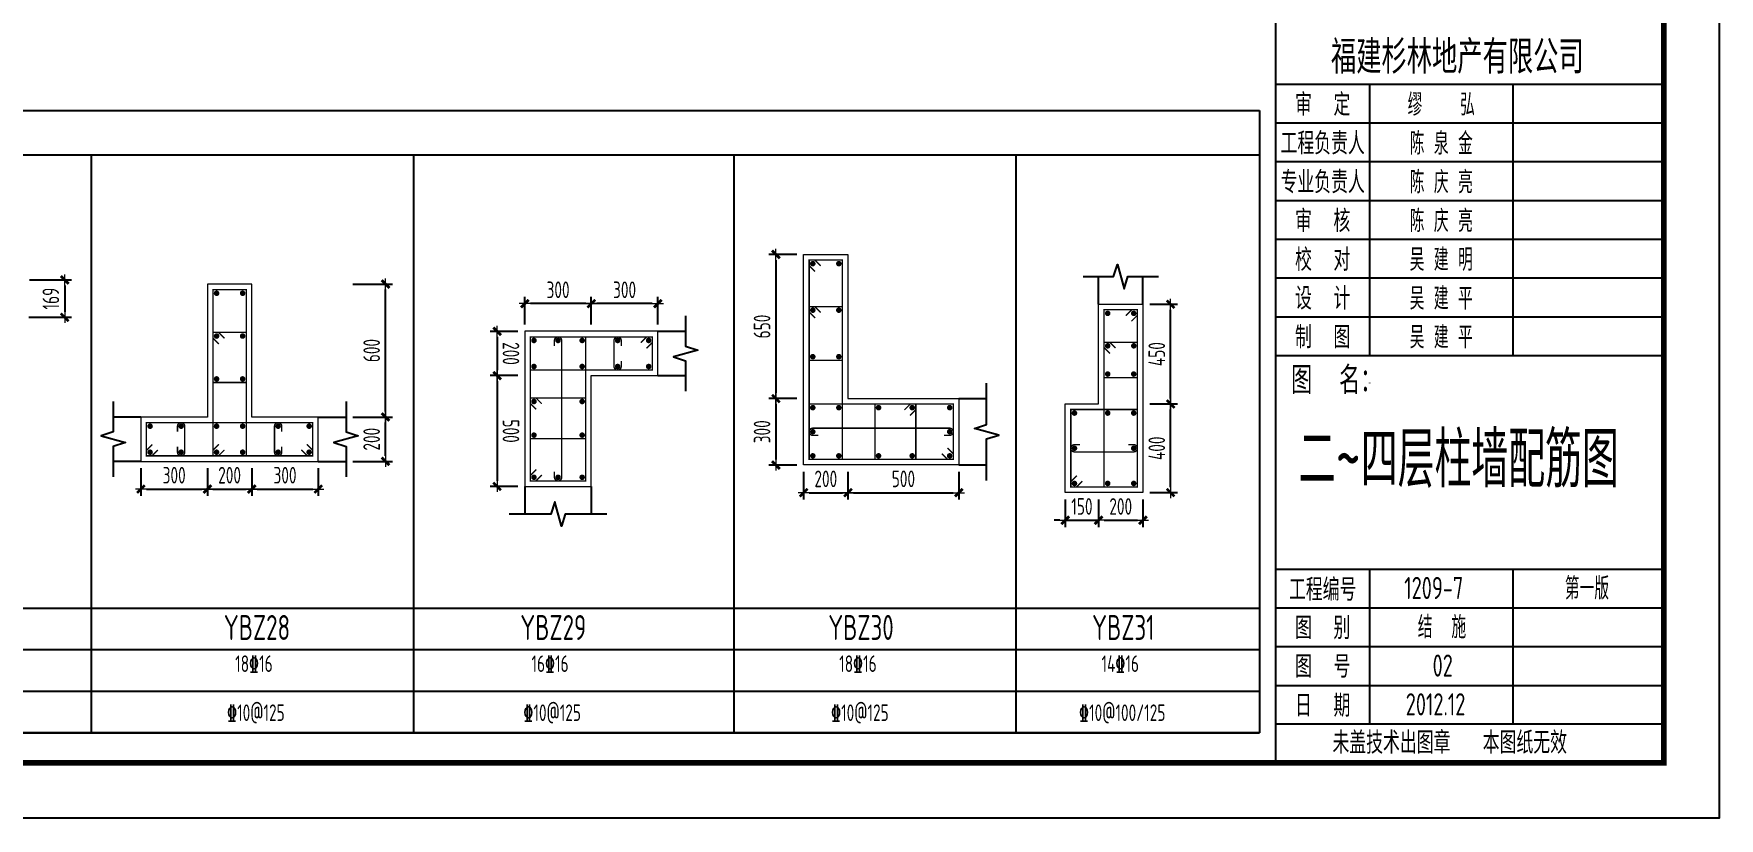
# Model space of a CAD drawing. Extents: x -144902 to 588294, y -160863 to 65494.
# Drawn here: x 33291 to 63700, y -75191 to -61027 of the extents above; entities that cross this region are included whole.
import ezdxf
from ezdxf.enums import TextEntityAlignment as Align

# ---------------------------------------------------------------- set-up
doc = ezdxf.new("R2010")
doc.units = 0
doc.header["$LTSCALE"] = 100
doc.layers.get('0').update_dxf_attribs({"linetype": 'CONTINUOUS'})
doc.layers.get('Defpoints').update_dxf_attribs({"linetype": 'CONTINUOUS'})
for name, color, linetype in [('1508', 2, 'CONTINUOUS'), ('PUB_TITLE', 4, 'CONTINUOUS'), ('TAB', 7, 'CONTINUOUS'), ('TEXT', 7, 'CONTINUOUS'), ('THIN', 7, 'CONTINUOUS'), ('tk', 7, 'CONTINUOUS')]:
    doc.layers.add(name, color=color, linetype=linetype)
for name, color, linetype, lineweight in [('REIN', 6, 'CONTINUOUS', 18), ('Z-柱大样外框', 7, 'ByLayer', 18), ('Z-详图标注', 3, 'CONTINUOUS', 18)]:
    doc.layers.add(name, color=color, linetype=linetype, lineweight=lineweight)
doc.styles.add('HZTXT2', font='tssdeng.shx', dxfattribs={"width": 0.7, "bigfont": 'tssdchn.shx'})
doc.styles.get("Standard").update_dxf_attribs({"font": 'tssdeng.shx', "width": 0.7, "bigfont": 'tssdchn.shx'})
doc.styles.add('TCCAD_Dimension', font='Tssdeng.shx', dxfattribs={"width": 0.7, "bigfont": 'tssdchn.shx'})
doc.dimstyles.new('TCCAD_25_100', dxfattribs={"dimtxt": 300, "dimasz": 100, "dimexe": 125, "dimexo": 125, "dimgap": 100, "dimtad": 1, "dimdec": 0, "dimlfac": 0.25, "dimzin": 0, "dimdsep": 46, "dimtxsty": 'TCCAD_Dimension', "dimblk": '_TCDBK25_100', "dimcen": 0, "dimclrt": 7, "dimadec": 0, "dimazin": 0, "dimtfac": 1, "dimtdec": 0, "dimtix": 1, "dimtmove": 2, "dimatfit": 3, "dimfxl": 1, "dimtolj": 1, "dimtzin": 0, "dimarcsym": 0})

# ---------------------------------------------------------------- blocks, each defined once
blk = doc.blocks.new('A1tk')
at = {"layer": 'PUB_TITLE'}
for p, q in [((76100, 13254), (83100, 13254)), ((77791, 13254), (77791, 8354)), ((80377, 13254), (80377, 8354)), ((76100, 12554), (83100, 12554)), ((76100, 11854), (83100, 11854)), ((76100, 11154), (83100, 11154)), ((76100, 10454), (83100, 10454)), ((76100, 9754), (83100, 9754)), ((76100, 9054), (83100, 9054)), ((76100, 8354), (83100, 8354)), ((77791, 7859), (77791, 7854)), ((76100, 4500), (83100, 4500)), ((77791, 4500), (77791, 1700)), ((80377, 4500), (80377, 1700)), ((83100, 4500), (83100, 1700)), ((76100, 3800), (83100, 3800)), ((76100, 3100), (83100, 3100)), ((76100, 2400), (83100, 2400)), ((83100, 1700), (76100, 1700))]:
    blk.add_line(p, q, dxfattribs=at)
at = {"layer": 'tk'}
blk.add_line((76100, 1000), (76100, 58400), dxfattribs=at)
at = {"layer": 'tk', "color": 5}
blk.add_lwpolyline([(0, 0), (0, 59400), (84100, 59400), (84100, 0)], close=True, dxfattribs=at)
at = {"layer": 'tk', "const_width": 100}
blk.add_lwpolyline([(2500, 1000), (83100, 1000), (83100, 58400), (2500, 58400)], close=True, dxfattribs=at)
at = {"layer": 'PUB_TITLE', "width": 0.8}
for s, height, p in [('福建杉林地产有限公司', 600, (79374, 13772)), ('审  定', 400, (76945, 12904)), ('工程负责人', 400, (76945, 12204)), ('专业负责人', 400, (76945, 11504)), ('审  核', 400, (76945, 10804)), ('校  对', 400, (76945, 10104)), ('设  计', 400, (76945, 9404)), ('制  图', 400, (76945, 8704)), ('图  名：', 500, (77188, 7934)), ('工程编号', 400, (76945, 4150)), ('图  别', 400, (76945, 3450)), ('图  号', 400, (76945, 2750)), ('未盖技术出图章   本图纸无效', 400, (79237, 1389))]:
    blk.add_text(s, height=height, dxfattribs=at).set_placement(p, align=Align.MIDDLE)
at = {"layer": 'PUB_TITLE', "linetype": 'ByBlock', "width": 0.7}
for s, p in [('缪    弘', (79084, 12904)), ('陈 泉 金', (79084, 12204)), ('陈 庆 亮', (79084, 11504)), ('陈 庆 亮', (79084, 10804)), ('吴 建 明', (79084, 10104)), ('吴 建 平', (79084, 9404)), ('吴 建 平', (79084, 8704))]:
    blk.add_text(s, height=400, dxfattribs=at).set_placement(p, align=Align.MIDDLE)
for s, p in [('1209-7', (78416, 3958)), ('第一版', (81314, 3950)), ('结  施', (78661, 3250)), ('2012.12', (78443, 1858))]:
    blk.add_text(s, height=400, dxfattribs=at).set_placement(p)
at = {"layer": 'PUB_TITLE', "style": 'HZTXT2', "width": 0.8}
blk.add_text('日  期', height=400, dxfattribs=at).set_placement((76945, 2050), align=Align.MIDDLE)
blk = doc.blocks.new('_TCDBK25_100')
blk.add_line((-1, 0), (1, 0))
at = {"const_width": 0.5}
blk.add_lwpolyline([(-0.7, -0.7), (0.7, 0.7)], dxfattribs=at)
blk = doc.blocks.new('*D278')
at = {"layer": 'Defpoints', "color": 0}
for p in [(33090, -65472), (33079, -66147), (33850, -66147)]:
    blk.add_point(p, dxfattribs=at)
at = {"layer": 'Z-详图标注', "color": 0, "lineweight": -2}
for p, q in [((33215, -65472), (33975, -65472)), ((33850, -65572), (33850, -66047)), ((33204, -66147), (33975, -66147))]:
    blk.add_line(p, q, dxfattribs=at)
at = {"layer": 'Z-详图标注', "color": 0, "lineweight": -2, "xscale": 100, "yscale": 100, "zscale": 100}
for p, rotation in [((33850, -65472), 90), ((33850, -66147), 270)]:
    blk.add_blockref('_TCDBK25_100', p, dxfattribs=dict(at, rotation=rotation))
at = {"layer": 'Z-详图标注', "color": 7, "insert": (33600, -65809), "char_height": 300, "attachment_point": 5, "rotation": 90, "style": 'TCCAD_Dimension'}
blk.add_mtext('\\A1;169', dxfattribs=at)
blk = doc.blocks.new('*D280')
at = {"layer": 'Defpoints', "color": 0}
for p in [(35225, -68747), (36425, -68747), (36425, -69247)]:
    blk.add_point(p, dxfattribs=at)
at = {"layer": 'Z-详图标注', "color": 0, "lineweight": -2}
for p, q in [((35225, -68872), (35225, -69372)), ((36425, -68872), (36425, -69372)), ((35325, -69247), (36325, -69247))]:
    blk.add_line(p, q, dxfattribs=at)
at = {"layer": 'Z-详图标注', "color": 0, "lineweight": -2, "xscale": 100, "yscale": 100, "zscale": 100, "rotation": 180}
blk.add_blockref('_TCDBK25_100', (35225, -69247), dxfattribs=at)
at = {"layer": 'Z-详图标注', "color": 0, "lineweight": -2, "xscale": 100, "yscale": 100, "zscale": 100}
blk.add_blockref('_TCDBK25_100', (36425, -69247), dxfattribs=at)
at = {"layer": 'Z-详图标注', "color": 7, "insert": (35825, -68997), "char_height": 300, "attachment_point": 5, "style": 'TCCAD_Dimension'}
blk.add_mtext('\\A1;300', dxfattribs=at)
blk = doc.blocks.new('*D281')
at = {"layer": 'Defpoints', "color": 0}
for p in [(36425, -68747), (37225, -68747), (37225, -69247)]:
    blk.add_point(p, dxfattribs=at)
at = {"layer": 'Z-详图标注', "color": 0, "lineweight": -2}
for p, q in [((36425, -68872), (36425, -69372)), ((37225, -68872), (37225, -69372)), ((36525, -69247), (37125, -69247))]:
    blk.add_line(p, q, dxfattribs=at)
at = {"layer": 'Z-详图标注', "color": 0, "lineweight": -2, "xscale": 100, "yscale": 100, "zscale": 100, "rotation": 180}
blk.add_blockref('_TCDBK25_100', (36425, -69247), dxfattribs=at)
at = {"layer": 'Z-详图标注', "color": 0, "lineweight": -2, "xscale": 100, "yscale": 100, "zscale": 100}
blk.add_blockref('_TCDBK25_100', (37225, -69247), dxfattribs=at)
at = {"layer": 'Z-详图标注', "color": 7, "insert": (36825, -68997), "char_height": 300, "attachment_point": 5, "style": 'TCCAD_Dimension'}
blk.add_mtext('\\A1;200', dxfattribs=at)
blk = doc.blocks.new('*D282')
at = {"layer": 'Defpoints', "color": 0}
for p in [(37225, -68747), (38425, -68747), (38425, -69247)]:
    blk.add_point(p, dxfattribs=at)
at = {"layer": 'Z-详图标注', "color": 0, "lineweight": -2}
for p, q in [((37225, -68872), (37225, -69372)), ((38425, -68872), (38425, -69372)), ((37325, -69247), (38325, -69247))]:
    blk.add_line(p, q, dxfattribs=at)
at = {"layer": 'Z-详图标注', "color": 0, "lineweight": -2, "xscale": 100, "yscale": 100, "zscale": 100, "rotation": 180}
blk.add_blockref('_TCDBK25_100', (37225, -69247), dxfattribs=at)
at = {"layer": 'Z-详图标注', "color": 0, "lineweight": -2, "xscale": 100, "yscale": 100, "zscale": 100}
blk.add_blockref('_TCDBK25_100', (38425, -69247), dxfattribs=at)
at = {"layer": 'Z-详图标注', "color": 7, "insert": (37825, -68997), "char_height": 300, "attachment_point": 5, "style": 'TCCAD_Dimension'}
blk.add_mtext('\\A1;300', dxfattribs=at)
blk = doc.blocks.new('*D283')
at = {"layer": 'Defpoints', "color": 0}
for p in [(38925, -67947), (39638, -67947), (38925, -68747)]:
    blk.add_point(p, dxfattribs=at)
at = {"layer": 'Z-详图标注', "color": 0, "lineweight": -2}
for p, q in [((39050, -67947), (39763, -67947)), ((39638, -68647), (39638, -68047)), ((39050, -68747), (39763, -68747))]:
    blk.add_line(p, q, dxfattribs=at)
at = {"layer": 'Z-详图标注', "color": 0, "lineweight": -2, "xscale": 100, "yscale": 100, "zscale": 100}
for p, rotation in [((39638, -67947), 90), ((39638, -68747), 270)]:
    blk.add_blockref('_TCDBK25_100', p, dxfattribs=dict(at, rotation=rotation))
at = {"layer": 'Z-详图标注', "color": 7, "insert": (39388, -68347), "char_height": 300, "attachment_point": 5, "rotation": 90, "style": 'TCCAD_Dimension'}
blk.add_mtext('\\A1;200', dxfattribs=at)
blk = doc.blocks.new('*D284')
at = {"layer": 'Defpoints', "color": 0}
for p in [(38925, -65547), (39638, -65547), (38925, -67947)]:
    blk.add_point(p, dxfattribs=at)
at = {"layer": 'Z-详图标注', "color": 0, "lineweight": -2}
for p, q in [((39050, -65547), (39763, -65547)), ((39638, -67847), (39638, -65647)), ((39050, -67947), (39763, -67947))]:
    blk.add_line(p, q, dxfattribs=at)
at = {"layer": 'Z-详图标注', "color": 0, "lineweight": -2, "xscale": 100, "yscale": 100, "zscale": 100}
for p, rotation in [((39638, -65547), 90), ((39638, -67947), 270)]:
    blk.add_blockref('_TCDBK25_100', p, dxfattribs=dict(at, rotation=rotation))
at = {"layer": 'Z-详图标注', "color": 7, "insert": (39388, -66747), "char_height": 300, "attachment_point": 5, "rotation": 90, "style": 'TCCAD_Dimension'}
blk.add_mtext('\\A1;600', dxfattribs=at)
blk = doc.blocks.new('*D285')
at = {"layer": 'Defpoints', "color": 0}
for p in [(43351, -65900), (43351, -66400), (44551, -66400)]:
    blk.add_point(p, dxfattribs=at)
at = {"layer": 'Z-详图标注', "color": 0, "lineweight": -2}
for p, q in [((43351, -66275), (43351, -65775)), ((44451, -65900), (43451, -65900)), ((44551, -66275), (44551, -65775))]:
    blk.add_line(p, q, dxfattribs=at)
at = {"layer": 'Z-详图标注', "color": 0, "lineweight": -2, "xscale": 100, "yscale": 100, "zscale": 100}
for p, rotation in [((43351, -65900), 180.0005828422533), ((44551, -65900), 0.0005828422533404876)]:
    blk.add_blockref('_TCDBK25_100', p, dxfattribs=dict(at, rotation=rotation))
at = {"layer": 'Z-详图标注', "color": 7, "insert": (43951, -65650), "char_height": 300, "attachment_point": 5, "rotation": 0.0006, "style": 'TCCAD_Dimension'}
blk.add_mtext('\\A1;300', dxfattribs=at)
blk = doc.blocks.new('*D286')
at = {"layer": 'Defpoints', "color": 0}
for p in [(42151, -65900), (42151, -66400), (43351, -66400)]:
    blk.add_point(p, dxfattribs=at)
at = {"layer": 'Z-详图标注', "color": 0, "lineweight": -2}
for p, q in [((42151, -66275), (42151, -65775)), ((43251, -65900), (42251, -65900)), ((43351, -66275), (43351, -65775))]:
    blk.add_line(p, q, dxfattribs=at)
at = {"layer": 'Z-详图标注', "color": 0, "lineweight": -2, "xscale": 100, "yscale": 100, "zscale": 100}
for p, rotation in [((42151, -65900), 180.0005828422533), ((43351, -65900), 0.0005828422533404876)]:
    blk.add_blockref('_TCDBK25_100', p, dxfattribs=dict(at, rotation=rotation))
at = {"layer": 'Z-详图标注', "color": 7, "insert": (42751, -65650), "char_height": 300, "attachment_point": 5, "rotation": 0.0006, "style": 'TCCAD_Dimension'}
blk.add_mtext('\\A1;300', dxfattribs=at)
blk = doc.blocks.new('*D287')
at = {"layer": 'Defpoints', "color": 0}
for p in [(42151, -66400), (41651, -67200), (42151, -67200)]:
    blk.add_point(p, dxfattribs=at)
at = {"layer": 'Z-详图标注', "color": 0, "lineweight": -2}
for p, q in [((42026, -66400), (41526, -66400)), ((41651, -66500), (41651, -67100)), ((42026, -67200), (41526, -67200))]:
    blk.add_line(p, q, dxfattribs=at)
at = {"layer": 'Z-详图标注', "color": 0, "lineweight": -2, "xscale": 100, "yscale": 100, "zscale": 100}
for p, rotation in [((41651, -66400), 90.00058284058582), ((41651, -67200), 270.0005828405858)]:
    blk.add_blockref('_TCDBK25_100', p, dxfattribs=dict(at, rotation=rotation))
at = {"layer": 'Z-详图标注', "color": 7, "insert": (41901, -66800), "char_height": 300, "attachment_point": 5, "rotation": 270.0006, "style": 'TCCAD_Dimension'}
blk.add_mtext('\\A1;200', dxfattribs=at)
blk = doc.blocks.new('*D288')
at = {"layer": 'Defpoints', "color": 0}
for p in [(42151, -67200), (41651, -69200), (42151, -69200)]:
    blk.add_point(p, dxfattribs=at)
at = {"layer": 'Z-详图标注', "color": 0, "lineweight": -2}
for p, q in [((42026, -67200), (41526, -67200)), ((41651, -67300), (41651, -69100)), ((42026, -69200), (41526, -69200))]:
    blk.add_line(p, q, dxfattribs=at)
at = {"layer": 'Z-详图标注', "color": 0, "lineweight": -2, "xscale": 100, "yscale": 100, "zscale": 100}
for p, rotation in [((41651, -67200), 90.00058284058582), ((41651, -69200), 270.0005828405858)]:
    blk.add_blockref('_TCDBK25_100', p, dxfattribs=dict(at, rotation=rotation))
at = {"layer": 'Z-详图标注', "color": 7, "insert": (41901, -68200), "char_height": 300, "attachment_point": 5, "rotation": 270.0006, "style": 'TCCAD_Dimension'}
blk.add_mtext('\\A1;500', dxfattribs=at)
blk = doc.blocks.new('*D289')
at = {"layer": 'Defpoints', "color": 0}
for p in [(47181, -65013), (46681, -67613), (47181, -67613)]:
    blk.add_point(p, dxfattribs=at)
at = {"layer": 'Z-详图标注', "color": 0, "lineweight": -2}
for p, q in [((47056, -65013), (46556, -65013)), ((46681, -65113), (46681, -67513)), ((47056, -67613), (46556, -67613))]:
    blk.add_line(p, q, dxfattribs=at)
at = {"layer": 'Z-详图标注', "color": 0, "lineweight": -2, "xscale": 100, "yscale": 100, "zscale": 100}
for p, rotation in [((46681, -65013), 90), ((46681, -67613), 270)]:
    blk.add_blockref('_TCDBK25_100', p, dxfattribs=dict(at, rotation=rotation))
at = {"layer": 'Z-详图标注', "color": 7, "insert": (46431, -66313), "char_height": 300, "attachment_point": 5, "rotation": 90, "style": 'TCCAD_Dimension'}
blk.add_mtext('\\A1;650', dxfattribs=at)
blk = doc.blocks.new('*D290')
at = {"layer": 'Defpoints', "color": 0}
for p in [(47181, -67613), (46681, -68813), (47181, -68813)]:
    blk.add_point(p, dxfattribs=at)
at = {"layer": 'Z-详图标注', "color": 0, "lineweight": -2}
for p, q in [((47056, -67613), (46556, -67613)), ((46681, -67713), (46681, -68713)), ((47056, -68813), (46556, -68813))]:
    blk.add_line(p, q, dxfattribs=at)
at = {"layer": 'Z-详图标注', "color": 0, "lineweight": -2, "xscale": 100, "yscale": 100, "zscale": 100}
for p, rotation in [((46681, -67613), 90), ((46681, -68813), 270)]:
    blk.add_blockref('_TCDBK25_100', p, dxfattribs=dict(at, rotation=rotation))
at = {"layer": 'Z-详图标注', "color": 7, "insert": (46431, -68213), "char_height": 300, "attachment_point": 5, "rotation": 90, "style": 'TCCAD_Dimension'}
blk.add_mtext('\\A1;300', dxfattribs=at)
blk = doc.blocks.new('*D291')
at = {"layer": 'Defpoints', "color": 0}
for p in [(47181, -68813), (47981, -68813), (47981, -69313)]:
    blk.add_point(p, dxfattribs=at)
at = {"layer": 'Z-详图标注', "color": 0, "lineweight": -2}
for p, q in [((47181, -68938), (47181, -69438)), ((47981, -68938), (47981, -69438)), ((47281, -69313), (47881, -69313))]:
    blk.add_line(p, q, dxfattribs=at)
at = {"layer": 'Z-详图标注', "color": 0, "lineweight": -2, "xscale": 100, "yscale": 100, "zscale": 100, "rotation": 180}
blk.add_blockref('_TCDBK25_100', (47181, -69313), dxfattribs=at)
at = {"layer": 'Z-详图标注', "color": 0, "lineweight": -2, "xscale": 100, "yscale": 100, "zscale": 100}
blk.add_blockref('_TCDBK25_100', (47981, -69313), dxfattribs=at)
at = {"layer": 'Z-详图标注', "color": 7, "insert": (47581, -69063), "char_height": 300, "attachment_point": 5, "style": 'TCCAD_Dimension'}
blk.add_mtext('\\A1;200', dxfattribs=at)
blk = doc.blocks.new('*D292')
at = {"layer": 'Defpoints', "color": 0}
for p in [(47981, -68813), (49981, -68813), (49981, -69313)]:
    blk.add_point(p, dxfattribs=at)
at = {"layer": 'Z-详图标注', "color": 0, "lineweight": -2}
for p, q in [((47981, -68938), (47981, -69438)), ((49981, -68938), (49981, -69438)), ((48081, -69313), (49881, -69313))]:
    blk.add_line(p, q, dxfattribs=at)
at = {"layer": 'Z-详图标注', "color": 0, "lineweight": -2, "xscale": 100, "yscale": 100, "zscale": 100, "rotation": 180}
blk.add_blockref('_TCDBK25_100', (47981, -69313), dxfattribs=at)
at = {"layer": 'Z-详图标注', "color": 0, "lineweight": -2, "xscale": 100, "yscale": 100, "zscale": 100}
blk.add_blockref('_TCDBK25_100', (49981, -69313), dxfattribs=at)
at = {"layer": 'Z-详图标注', "color": 7, "insert": (48981, -69063), "char_height": 300, "attachment_point": 5, "style": 'TCCAD_Dimension'}
blk.add_mtext('\\A1;500', dxfattribs=at)
blk = doc.blocks.new('*D383')
at = {"layer": 'Defpoints', "color": 0}
for p in [(51902, -69311), (52502, -69311), (52502, -69811)]:
    blk.add_point(p, dxfattribs=at)
at = {"layer": 'Z-详图标注', "color": 0, "lineweight": -2}
for p, q in [((51902, -69436), (51902, -69936)), ((52502, -69436), (52502, -69936)), ((51802, -69811), (51702, -69811)), ((51902, -69811), (52502, -69811)), ((52602, -69811), (52702, -69811))]:
    blk.add_line(p, q, dxfattribs=at)
at = {"layer": 'Z-详图标注', "color": 0, "lineweight": -2, "xscale": 100, "yscale": 100, "zscale": 100}
blk.add_blockref('_TCDBK25_100', (51902, -69811), dxfattribs=at)
at = {"layer": 'Z-详图标注', "color": 0, "lineweight": -2, "xscale": 100, "yscale": 100, "zscale": 100, "rotation": 180}
blk.add_blockref('_TCDBK25_100', (52502, -69811), dxfattribs=at)
at = {"layer": 'Z-详图标注', "color": 7, "insert": (52202, -69561), "char_height": 300, "attachment_point": 5, "style": 'TCCAD_Dimension'}
blk.add_mtext('\\A1;150', dxfattribs=at)
blk = doc.blocks.new('*D384')
at = {"layer": 'Defpoints', "color": 0}
for p in [(52502, -69311), (53302, -69311), (53302, -69811)]:
    blk.add_point(p, dxfattribs=at)
at = {"layer": 'Z-详图标注', "color": 0, "lineweight": -2}
for p, q in [((52502, -69436), (52502, -69936)), ((53302, -69436), (53302, -69936)), ((52602, -69811), (53202, -69811))]:
    blk.add_line(p, q, dxfattribs=at)
at = {"layer": 'Z-详图标注', "color": 0, "lineweight": -2, "xscale": 100, "yscale": 100, "zscale": 100, "rotation": 180}
blk.add_blockref('_TCDBK25_100', (52502, -69811), dxfattribs=at)
at = {"layer": 'Z-详图标注', "color": 0, "lineweight": -2, "xscale": 100, "yscale": 100, "zscale": 100}
blk.add_blockref('_TCDBK25_100', (53302, -69811), dxfattribs=at)
at = {"layer": 'Z-详图标注', "color": 7, "insert": (52902, -69561), "char_height": 300, "attachment_point": 5, "style": 'TCCAD_Dimension'}
blk.add_mtext('\\A1;200', dxfattribs=at)
blk = doc.blocks.new('*D385')
at = {"layer": 'Defpoints', "color": 0}
for p in [(53302, -67711), (53802, -67711), (53302, -69311)]:
    blk.add_point(p, dxfattribs=at)
at = {"layer": 'Z-详图标注', "color": 0, "lineweight": -2}
for p, q in [((53427, -67711), (53927, -67711)), ((53802, -69211), (53802, -67811)), ((53427, -69311), (53927, -69311))]:
    blk.add_line(p, q, dxfattribs=at)
at = {"layer": 'Z-详图标注', "color": 0, "lineweight": -2, "xscale": 100, "yscale": 100, "zscale": 100}
for p, rotation in [((53802, -67711), 90), ((53802, -69311), 270)]:
    blk.add_blockref('_TCDBK25_100', p, dxfattribs=dict(at, rotation=rotation))
at = {"layer": 'Z-详图标注', "color": 7, "insert": (53552, -68511), "char_height": 300, "attachment_point": 5, "rotation": 90, "style": 'TCCAD_Dimension'}
blk.add_mtext('\\A1;400', dxfattribs=at)
blk = doc.blocks.new('*D386')
at = {"layer": 'Defpoints', "color": 0}
for p in [(53302, -65911), (53802, -65911), (53302, -67711)]:
    blk.add_point(p, dxfattribs=at)
at = {"layer": 'Z-详图标注', "color": 0, "lineweight": -2}
for p, q in [((53427, -65911), (53927, -65911)), ((53802, -67611), (53802, -66011)), ((53427, -67711), (53927, -67711))]:
    blk.add_line(p, q, dxfattribs=at)
at = {"layer": 'Z-详图标注', "color": 0, "lineweight": -2, "xscale": 100, "yscale": 100, "zscale": 100}
for p, rotation in [((53802, -65911), 90), ((53802, -67711), 270)]:
    blk.add_blockref('_TCDBK25_100', p, dxfattribs=dict(at, rotation=rotation))
at = {"layer": 'Z-详图标注', "color": 7, "insert": (53552, -66811), "char_height": 300, "attachment_point": 5, "rotation": 90, "style": 'TCCAD_Dimension'}
blk.add_mtext('\\A1;450', dxfattribs=at)

msp = doc.modelspace()

# ---------------------------------------------------------------- linework, layer by layer
at = {"layer": 'REIN', "color": 210, "const_width": 25, "elevation": 0}
for points in [[(47387.257, -65318.708), (47281.191, -65212.642), (47281.191, -65112.642), (47881.191, -65112.642), (47881.191, -68712.642), (47281.191, -68712.642), (47281.191, -65112.642), (47381.191, -65112.642), (47487.257, -65218.708)], [(36731.342, -68540.881), (36625.276, -68646.948), (36525.276, -68646.948), (36525.274, -65646.95), (37125.274, -65646.95), (37125.274, -68646.948), (36525.276, -68646.948), (36525.276, -68546.948), (36631.342, -68440.881)], [(49775.125, -68506.576), (49881.191, -68612.642), (49881.191, -68712.642), (47281.191, -68712.642), (47281.191, -67712.642), (49881.191, -67712.642), (49881.191, -68712.642), (49781.191, -68712.642), (49675.125, -68606.576)], [(38219.209, -68440.881), (38325.275, -68546.948), (38325.274, -68646.948), (35325.274, -68646.948), (35325.274, -68046.945), (38325.275, -68046.947), (38325.274, -68646.948), (38225.274, -68646.948), (38119.209, -68540.881)], [(35531.34, -68540.881), (35425.274, -68646.948), (35325.274, -68646.948), (35325.274, -68046.947), (37125.274, -68046.947), (37125.274, -68646.948), (35325.274, -68646.948), (35325.274, -68546.948), (35431.34, -68440.881)]]:
    msp.add_lwpolyline(points, dxfattribs=at)
at = {"layer": 'REIN', "color": 6, "const_width": 50, "elevation": 0}
for points in [[(47346.191, -65152.642, 1), (47346.191, -65202.642, 1)], [(47816.191, -65152.642, 1), (47816.191, -65202.642, 1)], [(36565.274, -65711.95, 1), (36615.274, -65711.95, 1)], [(37035.274, -65711.95, 1), (37085.274, -65711.95, 1)], [(47346.191, -65992.642, 1), (47346.191, -66042.642, 1)], [(47816.191, -65992.642, 1), (47816.191, -66042.642, 1)], [(36565.275, -66485.282, 1), (36615.275, -66485.282, 1)], [(37035.274, -66485.282, 1), (37085.274, -66485.282, 1)], [(47346.191, -66832.642, 1), (47346.191, -66882.642, 1)], [(47816.191, -66832.642, 1), (47816.191, -66882.642, 1)], [(36565.275, -67258.614, 1), (36615.275, -67258.614, 1)], [(37035.274, -67258.614, 1), (37085.274, -67258.614, 1)], [(47346.191, -67752.642, 1), (47346.191, -67802.642, 1)], [(47816.191, -67752.642, 1), (47816.191, -67802.642, 1)], [(48557.735, -67777.642, 1), (48507.735, -67777.642, 1)], [(49165.108, -67777.642, 1), (49115.108, -67777.642, 1)], [(49816.191, -67752.642, 1), (49816.191, -67802.642, 1)], [(35365.274, -68111.947, 1), (35415.274, -68111.947, 1)], [(35925.275, -68111.947, 1), (35975.275, -68111.947, 1)], [(36565.276, -68111.947, 1), (36615.276, -68111.947, 1)], [(37035.274, -68111.947, 1), (37085.274, -68111.947, 1)], [(37675.274, -68111.947, 1), (37725.274, -68111.947, 1)], [(38235.275, -68111.947, 1), (38285.275, -68111.947, 1)], [(47346.191, -68187.642, 1), (47346.191, -68237.642, 1)], [(49816.191, -68187.642, 1), (49816.191, -68237.642, 1)], [(35365.274, -68581.948, 1), (35415.274, -68581.948, 1)], [(35925.275, -68581.948, 1), (35975.275, -68581.948, 1)], [(36565.276, -68581.948, 1), (36615.276, -68581.948, 1)], [(37035.274, -68581.948, 1), (37085.274, -68581.948, 1)], [(37675.274, -68581.948, 1), (37725.274, -68581.948, 1)], [(38235.275, -68581.948, 1), (38285.275, -68581.948, 1)], [(47346.191, -68622.642, 1), (47346.191, -68672.642, 1)], [(47816.191, -68622.642, 1), (47816.191, -68672.642, 1)], [(48557.735, -68647.653, 1), (48507.735, -68647.653, 1)], [(49165.108, -68647.653, 1), (49115.108, -68647.653, 1)], [(49816.191, -68622.642, 1), (49816.191, -68672.642, 1)]]:
    msp.add_lwpolyline(points, format="xyb", close=True, dxfattribs=at)
at = {"layer": 'REIN', "color": 6, "const_width": 25, "elevation": 0}
for points in [[(47387.257, -66158.708), (47281.191, -66052.642), (47281.191, -65952.642), (47881.191, -65952.642), (47881.191, -66922.642), (47281.191, -66922.642), (47281.191, -65952.642), (47381.191, -65952.642), (47487.257, -66058.708)], [(36631.341, -66626.348), (36525.275, -66520.282), (36525.275, -66420.282), (37125.274, -66420.282), (37125.274, -67323.614), (36525.275, -67323.614), (36525.275, -66420.282), (36625.275, -66420.282), (36731.341, -66526.348)], [(48999.042, -67818.708), (49105.108, -67712.642), (49205.108, -67712.642), (49205.108, -68712.653), (48467.735, -68712.653), (48467.735, -67712.642), (49205.108, -67712.642), (49205.108, -67812.642), (49099.042, -67918.708)]]:
    msp.add_lwpolyline(points, dxfattribs=at)
at = {"layer": 'REIN', "color": 210, "const_width": 25}
for points in [[(52996.033, -66116.618), (53102.099, -66010.552), (53202.099, -66010.552), (53202.099, -69210.552), (52602.099, -69210.552), (52602.099, -66010.552), (53202.099, -66010.552), (53202.099, -66110.552), (53096.033, -66216.618)], [(44244.78, -66605.718), (44350.846, -66499.652), (44450.846, -66499.651), (44450.846, -67099.613), (42250.833, -67099.613), (42250.827, -66499.673), (44450.846, -66499.651), (44450.846, -66599.651), (44344.78, -66705.717)], [(42456.91, -68993.591), (42350.845, -69099.657), (42250.845, -69099.657), (42250.827, -66499.673), (43250.846, -66499.663), (43250.846, -69099.657), (42250.845, -69099.657), (42250.844, -68999.657), (42356.909, -68893.591)], [(52208.165, -69104.485), (52102.099, -69210.552), (52002.099, -69210.552), (52002.099, -67810.552), (53202.099, -67810.552), (53202.099, -69210.552), (52002.099, -69210.552), (52002.099, -69110.552), (52108.165, -69004.485)]]:
    msp.add_lwpolyline(points, dxfattribs=at)
at = {"layer": 'REIN', "color": 6, "const_width": 50}
for points in [[(52642.099, -66075.552, 1), (52692.099, -66075.552, 1)], [(53112.099, -66075.552, 1), (53162.099, -66075.552, 1)], [(42290.827, -66564.672, 1), (42340.827, -66564.672, 1)], [(42725.837, -66564.668, 1), (42775.837, -66564.668, 1)], [(43160.846, -66564.663, 1), (43210.846, -66564.663, 1)], [(43800.846, -66564.657, 1), (43850.846, -66564.657, 1)], [(44360.846, -66564.651, 1), (44410.846, -66564.651, 1)], [(52667.099, -66636.343, 1), (52667.099, -66686.343, 1)], [(53137.099, -66636.343, 1), (53137.099, -66686.343, 1)], [(42290.832, -67034.613, 1), (42340.832, -67034.613, 1)], [(43160.846, -67034.613, 1), (43210.846, -67034.613, 1)], [(43800.846, -67034.613, 1), (43850.846, -67034.613, 1)], [(44360.846, -67034.613, 1), (44410.846, -67034.613, 1)], [(52667.099, -67146.503, 1), (52667.099, -67196.503, 1)], [(53137.099, -67146.503, 1), (53137.099, -67196.503, 1)], [(42315.835, -67641.348, 1), (42315.835, -67691.348, 1)], [(43185.846, -67641.348, 1), (43185.846, -67691.348, 1)], [(52042.099, -67875.552, 1), (52092.099, -67875.552, 1)], [(52642.099, -67875.552, 1), (52692.099, -67875.552, 1)], [(53112.099, -67875.552, 1), (53162.099, -67875.552, 1)], [(42315.835, -68248.722, 1), (42315.835, -68298.722, 1)], [(43185.846, -68248.722, 1), (43185.846, -68298.722, 1)], [(52042.099, -68510.552, 1), (52092.099, -68510.552, 1)], [(53112.099, -68510.552, 1), (53162.099, -68510.552, 1)], [(42290.844, -69034.657, 1), (42340.844, -69034.657, 1)], [(42725.845, -69034.657, 1), (42775.845, -69034.657, 1)], [(43160.846, -69034.657, 1), (43210.846, -69034.657, 1)], [(52042.099, -69145.552, 1), (52092.099, -69145.552, 1)], [(52642.099, -69145.552, 1), (52692.099, -69145.552, 1)], [(53112.099, -69145.552, 1), (53162.099, -69145.552, 1)]]:
    msp.add_lwpolyline(points, format="xyb", close=True, dxfattribs=at)
at = {"layer": 'REIN', "color": 6, "const_width": 25}
for points in [[(42685.837, -66664.668), (42685.837, -66564.668, -1), (42815.837, -66564.668), (42815.845, -69034.657, -1), (42685.845, -69034.658), (42685.845, -68934.658)], [(43890.846, -66934.613), (43890.846, -67034.613, -1), (43760.846, -67034.613), (43760.846, -66564.657, -1), (43890.846, -66564.657), (43890.846, -66664.657)], [(53037.099, -68445.552), (53137.099, -68445.552, -1), (53137.099, -68575.552), (52067.099, -68575.552, -1), (52067.099, -68445.552), (52167.099, -68445.552)]]:
    msp.add_lwpolyline(points, format="xyb", dxfattribs=at)
for points in [[(52708.165, -66802.409), (52602.099, -66696.343), (52602.099, -66596.343), (53202.099, -66596.343), (53202.099, -67236.503), (52602.099, -67236.503), (52602.099, -66596.343), (52702.099, -66596.343), (52808.165, -66702.409)], [(42356.901, -67807.414), (42250.835, -67701.348), (42250.835, -67601.348), (43250.846, -67601.348), (43250.846, -68338.722), (42250.835, -68338.722), (42250.835, -67601.348), (42350.835, -67601.348), (42456.901, -67707.414)]]:
    msp.add_lwpolyline(points, dxfattribs=at)
at = {"layer": 'REIN', "color": 6, "const_width": 25, "elevation": 0}
for points in [[(35885.275, -68211.947), (35885.275, -68111.947, -1), (36015.275, -68111.947), (36015.275, -68581.947, -1), (35885.275, -68581.948), (35885.275, -68481.948)], [(37765.274, -68481.948), (37765.274, -68581.948, -1), (37635.274, -68581.947), (37635.274, -68111.947, -1), (37765.274, -68111.947), (37765.274, -68211.947)], [(47446.191, -68277.642), (47346.191, -68277.642, -1), (47346.191, -68147.642), (49816.191, -68147.642, -1), (49816.191, -68277.642), (49716.191, -68277.642)]]:
    msp.add_lwpolyline(points, format="xyb", dxfattribs=at)
at = {"layer": 'TAB'}
for p, q in [((-17017.55, -62415.858), (55403.283, -62415.858, 0)), ((55403.283, -62415.858, 0), (55403.283, -73644.8, 0)), ((-15217.55, -63214.222), (55403.283, -63214.222, 0)), ((34328.539, -63214.222, 0), (34328.539, -73644.8, 0)), ((40142.901, -63214.222, 0), (40142.901, -73644.8, 0)), ((45924.677, -63214.222, 0), (45924.677, -73644.8, 0)), ((51007.423, -63214.222, 0), (51007.423, -73644.8, 0)), ((-17017.55, -71394.8, 0), (55403.283, -71394.8, 0)), ((-17017.55, -72144.8, 0), (55403.283, -72144.8, 0)), ((-17017.55, -72894.8, 0), (55403.283, -72894.8, 0)), ((55403.283, -73644.8, 0), (-17017.55, -73644.8, 0)), ((-17017.55, -73644.8, 0), (55403.283, -73644.8, 0))]:
    msp.add_line(p, q, dxfattribs=at)
at = {"layer": 'THIN'}
for p, q in [((52502.099, -65910.552), (52502.099, -65410.552)), ((53302.099, -65910.552), (53302.099, -65410.552)), ((44550.846, -66399.65), (45050.846, -66399.65)), ((44550.846, -67199.65), (45050.846, -67199.65)), ((49981.191, -67612.642, 0), (50481.191, -67612.642, 0)), ((35225.274, -67946.947, 0), (34725.274, -67946.947, 0)), ((38425.275, -67946.947, 0), (38925.275, -67946.947, 0)), ((35225.274, -68746.947, 0), (34725.274, -68746.947, 0)), ((38425.275, -68746.947, 0), (38925.275, -68746.947, 0)), ((49981.191, -68812.642, 0), (50481.191, -68812.642, 0)), ((42150.846, -69199.657), (42150.846, -69699.657)), ((43350.846, -69199.657), (43350.846, -69699.657))]:
    msp.add_line(p, q, dxfattribs=at)
at = {"layer": 'THIN', "elevation": 0}
for points in [[(52222.099, -65410.552), (52772.099, -65410.552), (52842.099, -65190.552), (52962.099, -65630.552), (53032.099, -65410.552), (53582.099, -65410.552)], [(45050.846, -66119.65), (45050.846, -66669.65), (45270.846, -66739.65), (44830.846, -66859.65), (45050.846, -66929.65), (45050.846, -67479.65)], [(50481.191, -69092.642), (50481.191, -68342.642), (50701.191, -68272.642), (50261.191, -68152.642), (50481.191, -68082.642), (50481.191, -67332.642)], [(34725.274, -67666.947), (34725.274, -68216.947), (34505.274, -68286.947), (34945.274, -68406.947), (34725.274, -68476.947), (34725.274, -69026.947)], [(38925.275, -67666.947), (38925.275, -68216.947), (39145.275, -68286.947), (38705.275, -68406.947), (38925.275, -68476.947), (38925.275, -69026.947)], [(43630.846, -69699.657), (42880.846, -69699.657), (42810.846, -69919.657), (42690.846, -69479.657), (42620.846, -69699.657), (41870.846, -69699.657)]]:
    msp.add_lwpolyline(points, dxfattribs=at)
at = {"layer": 'Z-柱大样外框', "color": 1, "elevation": 0}
for points in [[(47981.191, -65012.642), (47981.191, -67612.642), (49981.191, -67612.642), (49981.191, -68812.642), (47181.191, -68812.642), (47181.191, -65012.642), (47981.191, -65012.642)], [(36425.274, -67946.947), (35225.274, -67946.947), (35225.274, -68746.948), (38425.274, -68746.948), (38425.275, -67946.947), (37225.274, -67946.947), (37225.274, -65546.95), (36425.274, -65546.95), (36425.275, -67946.947)], [(52502.099, -67710.552), (52502.099, -65910.552), (53302.099, -65910.552), (53302.099, -69310.552), (51902.099, -69310.552), (51902.099, -67710.552), (52502.099, -67710.552)]]:
    msp.add_lwpolyline(points, close=True, dxfattribs=at)
at = {"layer": 'Z-柱大样外框', "color": 1}
msp.add_lwpolyline([(44550.846, -67199.613), (44550.846, -66399.65), (42150.826, -66399.674), (42150.846, -69199.657), (43350.846, -69199.657), (43350.846, -67199.613)], close=True, dxfattribs=at)

# ---------------------------------------------------------------- block references
at = {"layer": '1508'}
msp.add_blockref('A1tk', (-20399.668, -75190.729), dxfattribs=at)

# ---------------------------------------------------------------- texts
at = {"layer": 'PUB_TITLE', "linetype": 'ByBlock', "width": 0.7}
msp.add_text('02', height=400, dxfattribs=at).set_placement((58528.081, -72633.57))
at = {"layer": 'TAB', "width": 0.7}
for s, p in [('YBZ28', (37318.803, -71745.92, 0)), ('YBZ29', (42664.062, -71745.92, 0)), ('YBZ30', (48215.523, -71745.92, 0)), ('YBZ31', (52948.609, -71745.92, 0))]:
    msp.add_text(s, height=450, dxfattribs=at).set_placement(p, align=Align.MIDDLE_CENTER)
at = {"layer": 'TAB', "color": 7, "width": 0.7}
for s, p in [('18%%13216', (36925.614, -72639.756, 0)), ('16%%13216', (42270.873, -72639.756, 0)), ('18%%13216', (47822.334, -72639.756, 0)), ('14%%13216', (52555.42, -72639.756, 0))]:
    msp.add_text(s, height=300, dxfattribs=at).set_placement(p, align=Align.BOTTOM_LEFT)
for s, p in [('%%13210@125', (37299.746, -73284.79, 0)), ('%%13210@125', (42645.005, -73284.79, 0)), ('%%13210@125', (48196.467, -73284.79, 0)), ('%%13210@100/125', (52929.552, -73284.79, 0))]:
    msp.add_text(s, height=300, dxfattribs=at).set_placement(p, align=Align.MIDDLE_CENTER)
at = {"layer": 'TEXT', "width": 0.7}
msp.add_text('二~四层柱墙配筋图', height=1000, dxfattribs=at).set_placement((56112.374, -69516.71), align=Align.BOTTOM_LEFT)

# ---------------------------------------------------------------- dimensions: what is measured, and where the dimension line sits
at = {"layer": 'Z-详图标注'}
for base, p1, p2, angle, picture, middle in [((46681.191, -67612.642, 0), (47181.191, -65012.642, 0), (47181.191, -67612.642, 0), 270, '*D289', (46431.191, -66312.642, 0)), ((33849.627, -66146.628, 0), (33089.503, -65472.112, 0), (33079.386, -66146.628, 0), 90, '*D278', (33599.627, -65809.37, 0)), ((39638.324, -65546.95, 0), (38925.275, -67946.947, 0), (38925.276, -65546.95, 0), 89.9999636, '*D284', (39388.324, -66746.948, 0)), ((42150.82, -65899.674), (43350.846, -66399.662), (42150.826, -66399.674), 180.0005828, '*D286', (42750.828, -65649.668)), ((43350.841, -65899.662), (44550.846, -66399.65), (43350.846, -66399.662), 180.0005828, '*D285', (43950.838, -65649.656)), ((53802.099, -65910.552), (53302.099, -67710.552), (53302.099, -65910.552), 90, '*D386', (53552.099, -66810.552)), ((41650.834, -67199.618), (42150.826, -66399.674), (42150.834, -67199.613), 270.0005828, '*D287', (41900.83, -66799.646)), ((41650.846, -69199.662), (42150.834, -67199.613), (42150.846, -69199.657), 270.0005828, '*D288', (41900.836, -68199.638)), ((46681.191, -68812.642, 0), (47181.191, -67612.642, 0), (47181.191, -68812.642, 0), 270, '*D290', (46431.191, -68212.642, 0)), ((53802.099, -67710.552), (53302.099, -69310.552), (53302.099, -67710.552), 90, '*D385', (53552.099, -68510.552)), ((39638.324, -67946.948, 0), (38925.274, -68746.948, 0), (38925.275, -67946.948, 0), 89.9999636, '*D283', (39388.324, -68346.948, 0))]:
    dim = msp.add_linear_dim(base=base, p1=p1, p2=p2, angle=angle, dimstyle='TCCAD_25_100', dxfattribs=at)
    dim.commit()
    dim.dimension.update_dxf_attribs({"geometry": picture, "text_midpoint": middle})
for base, p1, p2, picture, middle in [((36425.276, -69246.948, 0), (35225.274, -68746.948, 0), (36425.276, -68746.948, 0), '*D280', (35825.275, -68996.948, 0)), ((37225.274, -69246.948, 0), (36425.276, -68746.948, 0), (37225.274, -68746.948, 0), '*D281', (36825.275, -68996.948, 0)), ((38425.274, -69246.948, 0), (37225.274, -68746.948, 0), (38425.274, -68746.948, 0), '*D282', (37825.274, -68996.948, 0)), ((47981.191, -69312.642, 0), (47181.191, -68812.642, 0), (47981.191, -68812.642, 0), '*D291', (47581.191, -69062.642, 0)), ((49981.191, -69312.642, 0), (47981.191, -68812.642, 0), (49981.191, -68812.642, 0), '*D292', (48981.191, -69062.642, 0)), ((52502.099, -69810.552), (51902.099, -69310.552), (52502.099, -69310.552), '*D383', (52202.099, -69560.552)), ((53302.099, -69810.552), (52502.099, -69310.552), (53302.099, -69310.552), '*D384', (52902.099, -69560.552))]:
    dim = msp.add_linear_dim(base=base, p1=p1, p2=p2, dimstyle='TCCAD_25_100', dxfattribs=at)
    dim.commit()
    dim.dimension.update_dxf_attribs({"geometry": picture, "text_midpoint": middle})

doc.saveas('drawing.dxf')
